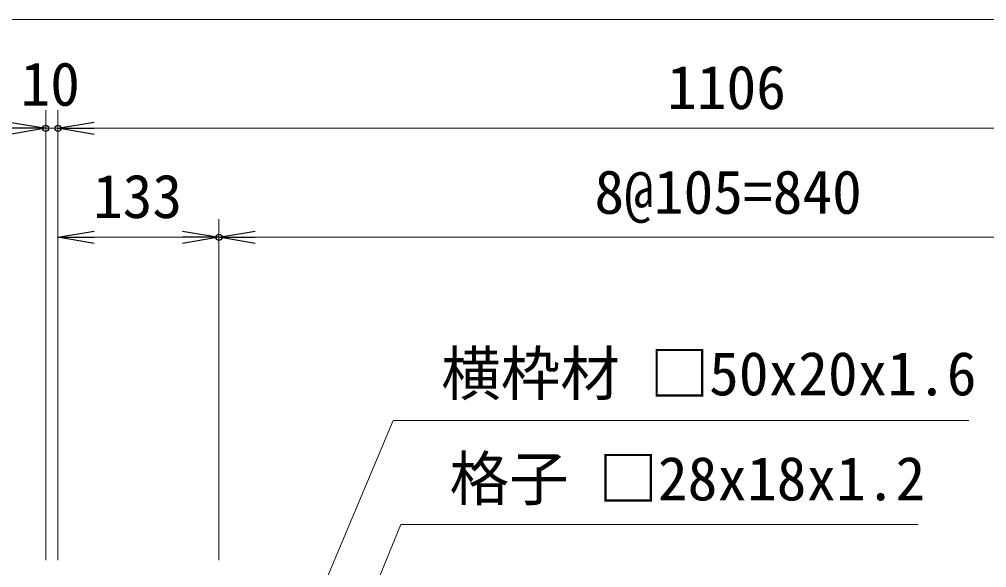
# Model space of a CAD drawing. Units: millimetres, scale not verified. Extents: x -4204 to 4196, y -2971 to 2969.
# Drawn here: x -1800 to -1001, y 496 to 949 of the extents above; entities that cross this region are included whole.
import ezdxf
from ezdxf.enums import TextEntityAlignment as Align

# ---------------------------------------------------------------- set-up
doc = ezdxf.new("R2010")
doc.units = ezdxf.units.MM
doc.header["$LTSCALE"] = 10
doc.header["$PDMODE"] = 32
doc.header["$PDSIZE"] = 5
for name, color, linetype, lineweight in [('0-0_D-STR-DIM', 7, 'Continuous', 13), ('0-1_0', 7, 'Continuous', 25), ('0-2_DEFPOINTS', 8, 'Continuous', 25), ('0-A_D-STR-TXT', 7, 'Continuous', 13)]:
    doc.layers.add(name, color=color, linetype=linetype, lineweight=lineweight)
doc.styles.add('ＭＳ ゴシック', font='')
doc.styles.get('ＭＳ ゴシック').set_extended_font_data('MS Gothic')

# ---------------------------------------------------------------- blocks, each defined once
blk = doc.blocks.new('_OPEN')
at = {"layer": '0-1_0'}
blk.add_line((0, 0), (-10, 0), dxfattribs=at)
blk.add_lwpolyline([(-10, 1.667), (0, 0), (-10, -1.667)], dxfattribs=at)

msp = doc.modelspace()

# ---------------------------------------------------------------- linework, layer by layer
at = {"layer": '0-0_D-STR-DIM'}
for p, q in [((-606.95, 949.02), (-2938.95, 949.02)), ((-1777.95, 502.43), (-1777.95, 874.02)), ((-1777.95, 502.43), (-1777.95, 874.02)), ((-1767.95, 502.43), (-1767.95, 874.02)), ((-1767.95, 502.43), (-1767.95, 874.02)), ((-1777.95, 859.02), (-1767.95, 859.02)), ((-691.95, 859.02), (-1737.95, 859.02)), ((-1737.95, 859.02), (-1707.95, 859.02)), ((-1767.95, 502.43), (-1767.95, 784.02)), ((-1634.95, 502.43), (-1634.95, 784.02)), ((-1634.95, 502.43), (-1634.95, 784.02)), ((-1737.95, 769.02), (-1664.95, 769.02)), ((-1604.95, 769.02), (-824.95, 769.02))]:
    msp.add_line(p, q, dxfattribs=at)
at = {"layer": '0-2_DEFPOINTS'}
for p in [(-1777.95, 859.02), (-1767.95, 859.02), (-1634.95, 769.02)]:
    msp.add_point(p, dxfattribs=at)
at = {"layer": '0-A_D-STR-TXT'}
for points in [[(-1015.42, 617.64), (-1491.05, 617.64), (-1613.82, 325.52)], [(-1057.26, 531.69), (-1484.54, 531.69), (-1528.37, 425.13)]]:
    msp.add_lwpolyline(points, dxfattribs=at)

# ---------------------------------------------------------------- block references
at = {"layer": '0-0_D-STR-DIM', "xscale": 3, "yscale": 3}
for p in [(-1777.95, 859.02), (-1777.95, 859.02), (-1634.95, 769.02)]:
    msp.add_blockref('_OPEN', p, dxfattribs=at)
at = {"layer": '0-0_D-STR-DIM', "xscale": 3, "yscale": 3, "rotation": 180}
for p in [(-1767.95, 859.02), (-1767.95, 859.02), (-1767.95, 769.02), (-1634.95, 769.02)]:
    msp.add_blockref('_OPEN', p, dxfattribs=at)

# ---------------------------------------------------------------- texts
at = {"layer": '0-0_D-STR-DIM', "style": 'ＭＳ ゴシック'}
for s, p in [('10', (-1798.82, 866.83)), ('1106', (-1264.73, 864.08)), ('8@105=840', (-1324.73, 777.6)), ('133', (-1738.95, 774.08))]:
    msp.add_text(s, height=36.07, dxfattribs=at).set_placement(p, align=Align.BOTTOM_LEFT)
at = {"layer": '0-A_D-STR-TXT', "style": 'ＭＳ ゴシック'}
for s, p in [('横枠材 □50x20x1.6', (-1451.34, 627.65)), ('格子 □28x18x1.2', (-1444.44, 540.94))]:
    msp.add_text(s, height=36.07, dxfattribs=at).set_placement(p, align=Align.BOTTOM_LEFT)

doc.saveas('drawing.dxf')
